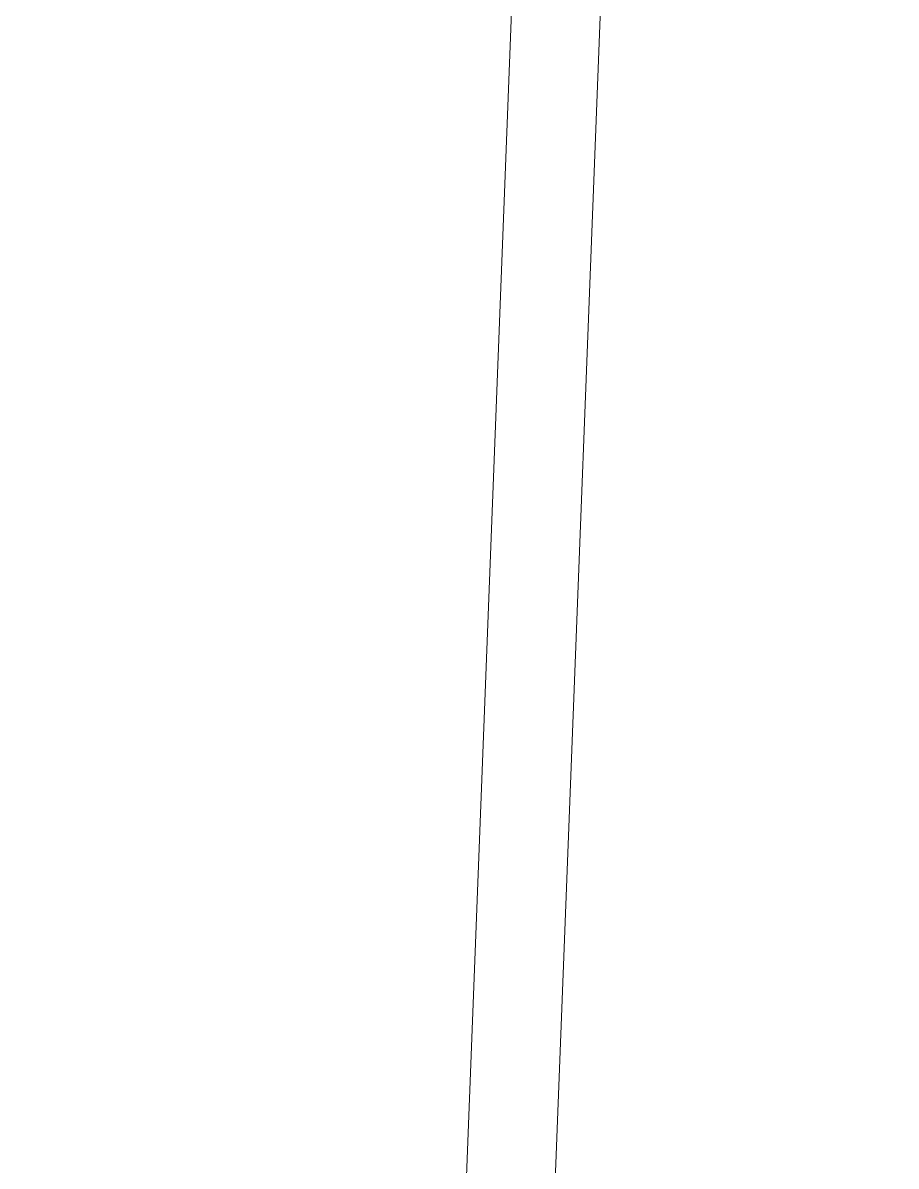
# Model space of a CAD drawing. Header units: millimetres. Extents: x 32078 to 83548, y -4690 to 56252.
# Drawn here: x 75711 to 79198, y 8105 to 12669 of the extents above; entities that cross this region are included whole.
import ezdxf

# ---------------------------------------------------------------- set-up
doc = ezdxf.new("R2010")
doc.units = ezdxf.units.MM
doc.header["$MEASUREMENT"] = 0
for name, color, linetype, lineweight in [('FNSH-FLOR', 220, 'Continuous', 0), ('FURN-STOR', 213, 'Continuous', 0), ('WALL-LNIG', 1, 'Continuous', 0)]:
    doc.layers.add(name, color=color, linetype=linetype, lineweight=lineweight)

# ---------------------------------------------------------------- blocks, each defined once
blk = doc.blocks.new('Planex storage_18')
at = {"color": 0, "linetype": 'ByBlock', "lineweight": -2}
blk.add_wipeout([(0, 0), (900, 0), (900, -500), (0, -500)], dxfattribs=at)
blk = doc.blocks.new('Planex storage_19')
at = {"color": 0, "linetype": 'ByBlock', "lineweight": -2}
blk.add_wipeout([(0, 0), (900, 0), (900, -500), (0, -500)], dxfattribs=at)
blk = doc.blocks.new('Planex storage_20')
at = {"color": 0, "linetype": 'ByBlock', "lineweight": -2}
blk.add_wipeout([(0, 0), (900, 0), (900, -500), (0, -500)], dxfattribs=at)
blk = doc.blocks.new('Planex storage_21')
at = {"color": 0, "linetype": 'ByBlock', "lineweight": -2}
blk.add_wipeout([(0, 0), (900, 0), (900, -500), (0, -500)], dxfattribs=at)

msp = doc.modelspace()

# ---------------------------------------------------------------- block references
at = {"layer": 'FURN-STOR', "rotation": 87.78686084466064}
msp.add_blockref('Planex storage_18', (75815.1, 10361.4), dxfattribs=at)

# ---------------------------------------------------------------- wipeouts: each hides what was drawn before it
for points in [[(77958.9, 11465.7), (77889, 11468.4), (77842.6, 10269.3), (77912.6, 10266.6)], [(77909.9, 10197.6), (77839.9, 10200.3), (77793.6, 9001.2), (77863.6, 8998.5)]]:
    msp.add_wipeout(points).dxf.layer = 'WALL-LNIG'

# ---------------------------------------------------------------- next in the draw order: linework, layer by layer
at = {"layer": 'FNSH-FLOR', "flags": 128}
for points in [[(79429.1, 49249.6), (77562.7, 955.6), (77208, 969.3), (79074.4, 49263.3), (79429.1, 49249.6)], [(79429.1, 49249.6), (77562.7, 955.6), (80790, 830.9), (80783.9, 671.5), (81303.7, 651.4), (83182.6, 49264.1), (82662.6, 49284.2), (82656.4, 49124.8), (79429.1, 49249.6)]]:
    msp.add_lwpolyline(points, close=True, dxfattribs=at)

# ---------------------------------------------------------------- next in the draw order: block references
at = {"layer": 'FURN-STOR', "rotation": 87.78686084466064}
msp.add_blockref('Planex storage_19', (75780.4, 9462.1), dxfattribs=at)

# ---------------------------------------------------------------- next in the draw order: block references
msp.add_blockref('Planex storage_20', (75745.6, 8562.7), dxfattribs=at)

# ---------------------------------------------------------------- next in the draw order: block references
msp.add_blockref('Planex storage_21', (75710.9, 7663.4), dxfattribs=at)

doc.saveas('drawing.dxf')
